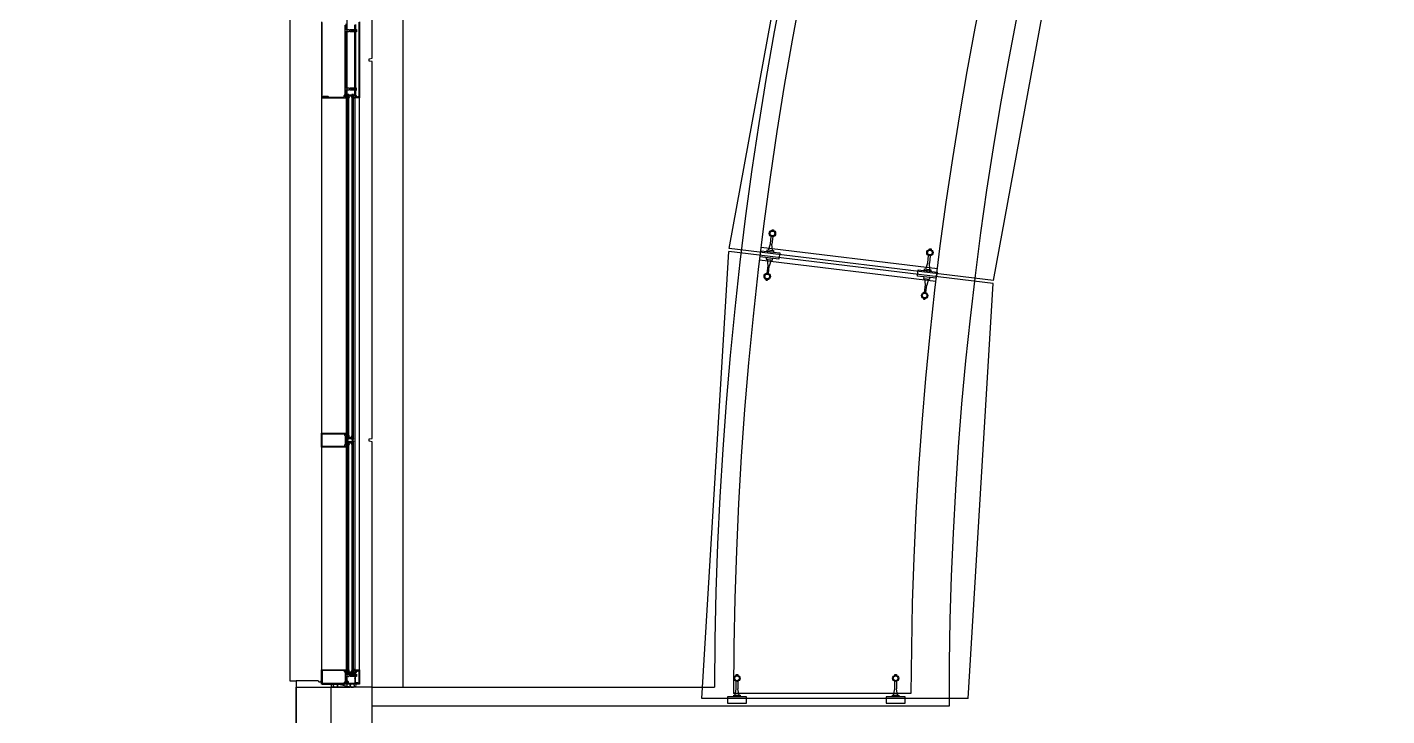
# Model space of a CAD drawing. Header units: inches. Extents: x -71 to 4528, y -885 to 4524.
# Drawn here: x 3305.6 to 3520, y 436.5 to 545.2 of the extents above; entities that cross this region are included whole.
import ezdxf

# ---------------------------------------------------------------- set-up
doc = ezdxf.new("R2010")
doc.units = ezdxf.units.IN
doc.header["$LTSCALE"] = 96
doc.header["$MEASUREMENT"] = 0
doc.layers.add('A-Glaz-Exst', color=53, linetype='Continuous')
doc.layers.add('A-Wall-Bldg', color=235, linetype='Continuous')
doc.layers.add('Viewport', color=14, linetype='Continuous', plot=False)

msp = doc.modelspace()

# ---------------------------------------------------------------- linework, layer by layer
at = {"layer": 'A-Glaz-Exst'}
for p, q in [((3360, 540.25), (3360, 599.75)), ((3352, 546), (3352, 534)), ((3352.13, 534.12), (3352.13, 545.88)), ((3355.74, 534.5), (3355.74, 545.5)), ((3355.86, 545.67), (3355.86, 544.8)), ((3355.86, 544.8), (3356.24, 544.8)), ((3356.3, 544.74), (3356.3, 544.71)), ((3356.3, 544.71), (3356.54, 544.71)), ((3356.54, 544.71), (3356.49, 544.8)), ((3356.49, 544.8), (3357.15, 544.8)), ((3356.74, 544.68), (3356.61, 544.62)), ((3356.61, 544.62), (3356.74, 544.54)), ((3357.06, 544.68), (3356.74, 544.68)), ((3356.74, 544.54), (3357.06, 544.54)), ((3356.91, 544.63), (3357.01, 544.69)), ((3357.01, 544.54), (3356.91, 544.6)), ((3357.01, 544.69), (3357.02, 544.69)), ((3357.02, 544.54), (3357.01, 544.54)), ((3357.04, 544.67), (3357.06, 544.67)), ((3357.06, 544.55), (3357.04, 544.55)), ((3357.14, 544.81), (3357.25, 544.81)), ((3357.15, 544.8), (3357.15, 544.78)), ((3357.16, 544.77), (3357.16, 544.77)), ((3357.25, 544.78), (3357.25, 545.51)), ((3357.25, 544.81), (3357.25, 544.66)), ((3357.25, 535.28), (3357.25, 544.72)), ((3357.25, 544.58), (3357.25, 544.42)), ((3357.38, 544.78), (3357.35, 544.75)), ((3357.35, 544.75), (3357.38, 544.72)), ((3357.38, 545.56), (3357.38, 544.78)), ((3357.38, 544.82), (3357.41, 544.82)), ((3357.38, 544.41), (3357.38, 544.82)), ((3357.38, 544.72), (3357.38, 535.28)), ((3357.41, 544.82), (3357.41, 544.41)), ((3357.41, 544.79), (3357.52, 544.79)), ((3357.52, 544.7), (3357.41, 544.7)), ((3357.52, 544.79), (3357.52, 544.44)), ((3357.94, 534.05), (3357.94, 545.95)), ((3358, 546), (3358, 534)), ((3356.24, 544.43), (3355.86, 544.43)), ((3355.86, 544.43), (3355.86, 535.57)), ((3356.54, 544.52), (3356.3, 544.52)), ((3356.3, 544.52), (3356.3, 544.49)), ((3356.49, 544.43), (3356.54, 544.52)), ((3357.15, 544.43), (3356.49, 544.43)), ((3357.25, 544.42), (3357.14, 544.42)), ((3357.15, 544.45), (3357.15, 544.43)), ((3357.16, 544.46), (3357.16, 544.46)), ((3357.41, 544.41), (3357.38, 544.41)), ((3357.52, 544.53), (3357.41, 544.53)), ((3357.52, 544.44), (3357.41, 544.44)), ((3359.5, 540.19), (3360, 540.25)), ((3359.5, 539.81), (3359.5, 540.19)), ((3360, 539.75), (3359.5, 539.81)), ((3360, 480.25), (3360, 539.75)), ((3352, 534), (3352, 481.12)), ((3352, 534), (3353, 534)), ((3352.94, 534.12), (3352.13, 534.12)), ((3352.24, 534.19), (3352.24, 534.25)), ((3352.24, 534.25), (3352.99, 534.25)), ((3352.99, 534.12), (3352.31, 534.12)), ((3352.99, 534), (3352.99, 534.12)), ((3352.99, 534), (3355.86, 534)), ((3353, 534), (3353, 534.06)), ((3353.17, 534.12), (3355.6, 534.12)), ((3355.6, 534.12), (3355.6, 534.38)), ((3355.72, 534.5), (3355.74, 534.5)), ((3355.72, 534.33), (3355.72, 534.17)), ((3355.8, 534.35), (3355.75, 534.26)), ((3355.75, 534.26), (3355.8, 534.17)), ((3355.8, 534.29), (3355.81, 534.35)), ((3355.81, 534.35), (3355.8, 534.35)), ((3355.81, 534.29), (3355.8, 534.29)), ((3355.81, 534.17), (3355.8, 534.23)), ((3355.8, 534.23), (3355.81, 534.23)), ((3355.8, 534.17), (3355.81, 534.17)), ((3355.86, 535.57), (3356.24, 535.57)), ((3356.24, 535.2), (3355.86, 535.2)), ((3355.86, 535.2), (3355.86, 534.33)), ((3355.86, 534.17), (3355.86, 534)), ((3356.05, 534.48), (3355.87, 534.48)), ((3355.87, 534.48), (3355.87, 534.35)), ((3355.87, 534.16), (3355.87, 534)), ((3355.87, 534), (3356.05, 533.91)), ((3355.88, 534), (3355.88, 481.12)), ((3356.05, 533.91), (3356.05, 534.48)), ((3356.31, 534.54), (3356.06, 534.54)), ((3356.06, 534.54), (3356.06, 480.25)), ((3356.12, 480.31), (3356.12, 534.48)), ((3356.18, 480.31), (3356.18, 534.48)), ((3356.25, 480.31), (3356.25, 534.48)), ((3356.3, 535.51), (3356.3, 535.48)), ((3356.3, 535.48), (3356.54, 535.48)), ((3356.54, 535.29), (3356.3, 535.29)), ((3356.3, 535.29), (3356.3, 535.26)), ((3356.31, 480.25), (3356.31, 534.54)), ((3356.81, 534.44), (3356.31, 534.44)), ((3356.31, 534.44), (3356.31, 534.08)), ((3356.31, 534.08), (3356.37, 534.08)), ((3356.33, 534.12), (3356.33, 534.33)), ((3356.37, 534.36), (3356.74, 534.36)), ((3356.4, 534.09), (3356.37, 534.09)), ((3356.37, 534.08), (3356.4, 534.08)), ((3356.39, 534.3), (3356.72, 534.3)), ((3356.4, 534.08), (3356.4, 534.09)), ((3356.54, 535.48), (3356.49, 535.57)), ((3356.49, 535.57), (3357.15, 535.57)), ((3356.49, 535.2), (3356.54, 535.29)), ((3357.15, 535.2), (3356.49, 535.2)), ((3356.74, 535.46), (3356.61, 535.38)), ((3356.61, 535.38), (3356.74, 535.31)), ((3356.74, 534.09), (3356.72, 534.09)), ((3356.72, 534.09), (3356.72, 534.08)), ((3356.72, 534.08), (3356.74, 534.08)), ((3357.06, 535.46), (3356.74, 535.46)), ((3356.74, 535.31), (3357.06, 535.31)), ((3356.74, 534.08), (3356.81, 534.08)), ((3356.78, 534.33), (3356.78, 534.12)), ((3357.06, 534.54), (3356.81, 534.54)), ((3356.81, 534.54), (3356.81, 480.25)), ((3356.81, 534.08), (3356.81, 534.44)), ((3356.87, 480.31), (3356.87, 534.48)), ((3357.01, 535.46), (3356.91, 535.4)), ((3356.91, 535.37), (3357.01, 535.31)), ((3356.93, 480.31), (3356.93, 534.48)), ((3357, 480.31), (3357, 534.48)), ((3357.02, 535.46), (3357.01, 535.46)), ((3357.01, 535.31), (3357.02, 535.31)), ((3357.06, 535.45), (3357.04, 535.45)), ((3357.04, 535.33), (3357.06, 535.33)), ((3357.05, 533.91), (3357.05, 534.48)), ((3357.05, 534.48), (3357.24, 534.48)), ((3357.24, 534), (3357.05, 533.91)), ((3357.06, 480.25), (3357.06, 534.54)), ((3357.25, 535.58), (3357.14, 535.58)), ((3357.14, 535.19), (3357.25, 535.19)), ((3357.15, 535.57), (3357.15, 535.55)), ((3357.15, 535.22), (3357.15, 535.2)), ((3357.16, 535.54), (3357.16, 535.54)), ((3357.16, 535.23), (3357.16, 535.23)), ((3357.24, 534.48), (3357.24, 534.35)), ((3357.24, 534.19), (3357.24, 443.75)), ((3357.24, 534.16), (3357.24, 534)), ((3357.25, 535.42), (3357.25, 535.58)), ((3357.25, 535.19), (3357.25, 535.34)), ((3357.25, 534.48), (3357.25, 535.22)), ((3357.28, 534.45), (3357.25, 534.48)), ((3357.25, 534.42), (3357.28, 534.45)), ((3357.25, 534.4), (3357.25, 534.42)), ((3357.28, 534.37), (3357.25, 534.4)), ((3357.25, 534.34), (3357.28, 534.37)), ((3357.25, 534.33), (3357.25, 534.34)), ((3357.25, 534.15), (3357.25, 534.17)), ((3357.28, 534.12), (3357.25, 534.15)), ((3357.25, 534.09), (3357.28, 534.12)), ((3357.25, 534.03), (3357.51, 534.1)), ((3357.25, 534.08), (3357.25, 534.09)), ((3357.29, 534.04), (3357.25, 534.08)), ((3357.25, 534), (3357.25, 534.03)), ((3358, 534), (3357.25, 534)), ((3357.51, 534.1), (3357.29, 534.04)), ((3357.32, 534.29), (3357.3, 534.35)), ((3357.3, 534.35), (3357.32, 534.35)), ((3357.3, 534.29), (3357.32, 534.29)), ((3357.3, 534.17), (3357.32, 534.23)), ((3357.32, 534.23), (3357.3, 534.23)), ((3357.32, 534.17), (3357.3, 534.17)), ((3357.32, 534.35), (3357.36, 534.26)), ((3357.36, 534.26), (3357.32, 534.17)), ((3357.38, 535.28), (3357.35, 535.25)), ((3357.35, 535.25), (3357.38, 535.22)), ((3357.41, 535.59), (3357.38, 535.59)), ((3357.38, 535.59), (3357.38, 535.18)), ((3357.38, 535.22), (3357.38, 534.43)), ((3357.38, 535.18), (3357.41, 535.18)), ((3357.39, 534.17), (3357.39, 534.33)), ((3357.41, 535.18), (3357.41, 535.59)), ((3357.52, 535.56), (3357.41, 535.56)), ((3357.52, 535.47), (3357.41, 535.47)), ((3357.52, 535.3), (3357.41, 535.3)), ((3357.41, 535.21), (3357.52, 535.21)), ((3357.48, 534.37), (3357.48, 534.24)), ((3357.51, 534.1), (3357.52, 534.05)), ((3357.52, 534.05), (3357.51, 534.1)), ((3357.52, 535.21), (3357.52, 535.56)), ((3357.69, 534.13), (3357.52, 534.05)), ((3357.52, 534.05), (3357.73, 534.05)), ((3357.56, 534.18), (3357.69, 534.21)), ((3357.69, 534.21), (3357.69, 534.13)), ((3357.73, 534.05), (3357.73, 534.15)), ((3357.78, 534.15), (3357.78, 534.05)), ((3357.78, 534.05), (3357.94, 534.05)), ((3358, 443.75), (3358, 534)), ((3352, 478.88), (3352, 481.12)), ((3352, 481.12), (3355.88, 481.12)), ((3352.13, 479), (3352.13, 481)), ((3352.13, 481), (3355.75, 481)), ((3355.75, 480.84), (3355.66, 480.84)), ((3355.66, 480.74), (3355.75, 480.74)), ((3355.75, 481), (3355.75, 480.84)), ((3355.75, 480.74), (3355.75, 479.26)), ((3355.88, 481.12), (3355.88, 480.29)), ((3355.88, 480.77), (3356.06, 480.77)), ((3355.88, 480.29), (3355.94, 480.29)), ((3355.94, 480.29), (3355.94, 480.18)), ((3356, 480.18), (3356, 480.29)), ((3356, 480.29), (3356.06, 480.29)), ((3356.31, 480.25), (3356.06, 480.25)), ((3356.28, 480.22), (3356.31, 480.23)), ((3356.31, 480.31), (3356.31, 480.67)), ((3356.31, 480.67), (3356.37, 480.67)), ((3356.81, 480.31), (3356.31, 480.31)), ((3356.31, 480.23), (3356.34, 480.24)), ((3356.33, 480.63), (3356.33, 480.42)), ((3356.34, 480.24), (3356.37, 480.25)), ((3356.37, 480.67), (3356.4, 480.67)), ((3356.4, 480.66), (3356.37, 480.66)), ((3356.37, 480.39), (3356.75, 480.39)), ((3356.37, 480.25), (3356.4, 480.26)), ((3356.4, 480.67), (3356.4, 480.66)), ((3356.4, 480.45), (3356.72, 480.45)), ((3356.4, 480.26), (3356.43, 480.26)), ((3356.43, 480.26), (3356.46, 480.27)), ((3356.46, 480.27), (3356.5, 480.27)), ((3356.5, 480.27), (3356.53, 480.27)), ((3356.53, 480.27), (3356.56, 480.26)), ((3356.56, 480.26), (3356.59, 480.26)), ((3356.59, 480.26), (3356.62, 480.25)), ((3356.62, 480.25), (3356.65, 480.24)), ((3356.65, 480.24), (3356.68, 480.23)), ((3356.68, 480.23), (3356.71, 480.22)), ((3356.72, 480.66), (3356.72, 480.67)), ((3356.72, 480.67), (3356.75, 480.67)), ((3356.75, 480.66), (3356.72, 480.66)), ((3356.75, 480.67), (3356.81, 480.67)), ((3356.78, 480.42), (3356.78, 480.63)), ((3356.81, 480.67), (3356.81, 480.31)), ((3357.06, 480.25), (3356.81, 480.25)), ((3359.5, 480.19), (3360, 480.25)), ((3352, 478.88), (3352, 443.75)), ((3355.88, 478.88), (3352, 478.88)), ((3355.75, 479), (3352.13, 479)), ((3355.75, 479.26), (3355.66, 479.26)), ((3355.66, 479.16), (3355.75, 479.16)), ((3355.75, 479.16), (3355.75, 479)), ((3355.94, 480.18), (3355.88, 480.18)), ((3355.88, 480.18), (3355.88, 479.81)), ((3355.88, 479.81), (3355.94, 479.81)), ((3355.94, 479.71), (3355.88, 479.71)), ((3355.88, 479.71), (3355.88, 478.88)), ((3355.88, 479.23), (3356.06, 479.23)), ((3355.88, 478.88), (3355.88, 443.75)), ((3355.94, 480.18), (3356, 480.18)), ((3355.94, 479.81), (3356, 479.81)), ((3355.94, 479.81), (3355.94, 479.71)), ((3356, 479.81), (3356, 479.71)), ((3356, 479.71), (3356.06, 479.71)), ((3356.31, 479.75), (3356.06, 479.75)), ((3356.06, 479.75), (3356.06, 443.25)), ((3356.12, 480.02), (3356.13, 480.05)), ((3356.12, 480), (3356.12, 480.02)), ((3356.12, 479.98), (3356.12, 480)), ((3356.13, 479.95), (3356.12, 479.98)), ((3356.12, 443.31), (3356.12, 479.69)), ((3356.13, 480.07), (3356.14, 480.09)), ((3356.13, 480.05), (3356.13, 480.07)), ((3356.13, 479.93), (3356.13, 479.95)), ((3356.14, 479.91), (3356.13, 479.93)), ((3356.14, 480.09), (3356.16, 480.11)), ((3356.16, 479.89), (3356.14, 479.91)), ((3356.16, 480.11), (3356.17, 480.13)), ((3356.17, 479.87), (3356.16, 479.89)), ((3356.17, 480.13), (3356.19, 480.15)), ((3356.19, 479.85), (3356.17, 479.87)), ((3356.18, 443.33), (3356.18, 479.69)), ((3356.19, 480.15), (3356.21, 480.17)), ((3356.21, 479.83), (3356.19, 479.85)), ((3356.21, 480.17), (3356.23, 480.19)), ((3356.23, 479.81), (3356.21, 479.83)), ((3356.23, 480.19), (3356.26, 480.21)), ((3356.26, 479.79), (3356.23, 479.81)), ((3356.25, 443.31), (3356.25, 479.69)), ((3356.26, 480.21), (3356.28, 480.22)), ((3356.28, 479.78), (3356.26, 479.79)), ((3356.31, 479.77), (3356.28, 479.78)), ((3356.34, 479.76), (3356.31, 479.77)), ((3356.31, 443.25), (3356.31, 479.75)), ((3356.81, 479.69), (3356.31, 479.69)), ((3356.31, 479.69), (3356.31, 479.33)), ((3356.31, 479.33), (3356.37, 479.33)), ((3356.33, 479.37), (3356.33, 479.58)), ((3356.37, 479.75), (3356.34, 479.76)), ((3356.4, 479.74), (3356.37, 479.75)), ((3356.37, 479.61), (3356.75, 479.61)), ((3356.4, 479.34), (3356.37, 479.34)), ((3356.37, 479.33), (3356.4, 479.33)), ((3356.43, 479.74), (3356.4, 479.74)), ((3356.4, 479.55), (3356.72, 479.55)), ((3356.4, 479.33), (3356.4, 479.34)), ((3356.46, 479.73), (3356.43, 479.74)), ((3356.5, 479.73), (3356.46, 479.73)), ((3356.53, 479.73), (3356.5, 479.73)), ((3356.56, 479.74), (3356.53, 479.73)), ((3356.59, 479.74), (3356.56, 479.74)), ((3356.62, 479.75), (3356.59, 479.74)), ((3356.65, 479.76), (3356.62, 479.75)), ((3356.68, 479.77), (3356.65, 479.76)), ((3356.71, 479.78), (3356.68, 479.77)), ((3356.71, 480.22), (3356.74, 480.21)), ((3356.74, 479.79), (3356.71, 479.78)), ((3356.75, 479.34), (3356.72, 479.34)), ((3356.72, 479.34), (3356.72, 479.33)), ((3356.72, 479.33), (3356.75, 479.33)), ((3356.74, 480.21), (3356.76, 480.19)), ((3356.76, 479.81), (3356.74, 479.79)), ((3356.75, 479.33), (3356.81, 479.33)), ((3356.76, 480.19), (3356.78, 480.17)), ((3356.78, 479.83), (3356.76, 479.81)), ((3356.78, 480.17), (3356.8, 480.15)), ((3356.8, 479.85), (3356.78, 479.83)), ((3356.78, 479.58), (3356.78, 479.37)), ((3356.8, 480.15), (3356.82, 480.13)), ((3356.82, 479.87), (3356.8, 479.85)), ((3357.06, 479.75), (3356.81, 479.75)), ((3356.81, 479.75), (3356.81, 443.25)), ((3356.81, 479.33), (3356.81, 479.69)), ((3356.82, 480.13), (3356.84, 480.11)), ((3356.84, 479.89), (3356.82, 479.87)), ((3356.84, 480.11), (3356.85, 480.09)), ((3356.85, 479.91), (3356.84, 479.89)), ((3356.85, 480.09), (3356.86, 480.07)), ((3356.86, 479.93), (3356.85, 479.91)), ((3356.86, 480.07), (3356.87, 480.05)), ((3356.87, 479.95), (3356.86, 479.93)), ((3356.87, 480.05), (3356.87, 480.02)), ((3356.87, 480.02), (3356.87, 480)), ((3356.87, 480), (3356.87, 479.98)), ((3356.87, 479.98), (3356.87, 479.95)), ((3356.87, 443.31), (3356.87, 479.69)), ((3356.93, 443.33), (3356.93, 479.69)), ((3357, 443.31), (3357, 479.69)), ((3357.06, 443.25), (3357.06, 479.75)), ((3359.5, 479.81), (3359.5, 480.19)), ((3360, 479.75), (3359.5, 479.81)), ((3360, 441), (3360, 479.75)), ((3355.88, 443.75), (3356.06, 443.85)), ((3356.06, 443.85), (3356.06, 443.28)), ((3357.24, 443.75), (3357.06, 443.85)), ((3357.06, 443.85), (3357.06, 443.28)), ((3352, 441.5), (3352, 443.75)), ((3352, 443.75), (3355.88, 443.75)), ((3355.58, 443.66), (3352.13, 443.66)), ((3352.13, 443.66), (3352.13, 441.5)), ((3355.64, 443.42), (3355.64, 443.6)), ((3355.64, 441.5), (3355.64, 441.83)), ((3355.64, 441.5), (3355.64, 441.66)), ((3355.74, 443.58), (3355.74, 443.5)), ((3355.74, 443.5), (3355.74, 443.42)), ((3355.74, 441.83), (3355.74, 441.75)), ((3355.74, 441.75), (3355.74, 441.67)), ((3355.75, 443.5), (3355.8, 443.59)), ((3355.8, 443.41), (3355.75, 443.5)), ((3355.78, 441.94), (3355.78, 443.32)), ((3355.8, 443.59), (3355.82, 443.58)), ((3355.82, 443.58), (3355.8, 443.53)), ((3355.8, 443.53), (3355.82, 443.53)), ((3355.82, 443.47), (3355.8, 443.47)), ((3355.8, 443.47), (3355.82, 443.41)), ((3355.82, 443.41), (3355.8, 443.41)), ((3355.88, 443.74), (3355.85, 443.71)), ((3355.85, 443.71), (3355.88, 443.68)), ((3355.88, 443.66), (3355.85, 443.63)), ((3355.85, 443.63), (3355.88, 443.6)), ((3355.88, 443.41), (3355.85, 443.38)), ((3355.85, 443.38), (3355.88, 443.35)), ((3355.88, 443.33), (3355.85, 443.3)), ((3355.85, 443.3), (3355.88, 443.27)), ((3355.88, 441.99), (3355.85, 441.96)), ((3355.85, 441.96), (3355.88, 441.93)), ((3355.88, 441.91), (3355.85, 441.88)), ((3355.85, 441.88), (3355.88, 441.85)), ((3355.88, 441.66), (3355.85, 441.63)), ((3355.88, 443.75), (3355.88, 443.74)), ((3355.88, 443.59), (3355.88, 443.75)), ((3355.88, 443.68), (3355.88, 443.66)), ((3355.88, 443.6), (3355.88, 443.59)), ((3355.88, 443.42), (3355.88, 443.41)), ((3355.88, 443.28), (3355.88, 443.4)), ((3355.88, 443.35), (3355.88, 443.33)), ((3356.06, 443.28), (3355.88, 443.28)), ((3355.88, 443.27), (3355.88, 443.08)), ((3355.88, 443.08), (3356.25, 443.08)), ((3356.25, 442.7), (3355.88, 442.7)), ((3355.88, 442.7), (3355.88, 442)), ((3355.88, 441.53), (3355.88, 442.1)), ((3355.88, 442.1), (3356.06, 442)), ((3355.88, 442), (3355.88, 441.99)), ((3355.88, 441.93), (3355.88, 441.91)), ((3355.88, 441.85), (3355.88, 441.84)), ((3355.88, 441.67), (3355.88, 441.66)), ((3355.96, 443.08), (3355.96, 443.25)), ((3355.96, 443.25), (3357.21, 443.08)), ((3357.21, 443.25), (3355.96, 443.08)), ((3355.96, 443.25), (3357.21, 443.25)), ((3357.21, 443.08), (3355.96, 443.08)), ((3356.06, 443.25), (3356.31, 443.25)), ((3356.06, 442), (3356.06, 441.84)), ((3356.06, 441.97), (3356.06, 441.84)), ((3356.06, 441.67), (3356.06, 441.5)), ((3356.06, 441.66), (3356.06, 441.53)), ((3356.13, 441.91), (3356.13, 441.97)), ((3356.16, 441.91), (3356.13, 441.91)), ((3356.14, 441.78), (3356.13, 441.84)), ((3356.13, 441.84), (3356.14, 441.84)), ((3356.13, 441.78), (3356.14, 441.78)), ((3356.13, 441.66), (3356.14, 441.72)), ((3356.14, 441.72), (3356.13, 441.72)), ((3356.14, 441.66), (3356.13, 441.66)), ((3356.14, 441.84), (3356.19, 441.75)), ((3356.19, 441.75), (3356.14, 441.66)), ((3356.2, 441.84), (3356.2, 441.67)), ((3356.27, 441.65), (3356.27, 441.87)), ((3356.31, 443.29), (3356.31, 443.65)), ((3356.31, 443.65), (3356.37, 443.65)), ((3356.81, 443.29), (3356.31, 443.29)), ((3356.31, 443.01), (3356.31, 442.98)), ((3356.31, 442.98), (3356.56, 442.98)), ((3356.56, 442.8), (3356.31, 442.8)), ((3356.31, 442.8), (3356.31, 442.76)), ((3356.33, 443.6), (3356.33, 443.4)), ((3356.37, 443.65), (3356.4, 443.65)), ((3356.4, 443.64), (3356.37, 443.64)), ((3356.37, 443.36), (3356.75, 443.36)), ((3356.4, 443.65), (3356.4, 443.64)), ((3356.4, 443.42), (3356.72, 443.42)), ((3356.56, 442.98), (3356.5, 443.08)), ((3356.5, 443.08), (3357.16, 443.08)), ((3356.5, 442.7), (3356.56, 442.8)), ((3357.16, 442.7), (3356.5, 442.7)), ((3356.75, 442.96), (3356.63, 442.89)), ((3356.63, 442.89), (3356.75, 442.82)), ((3356.72, 443.64), (3356.72, 443.65)), ((3356.72, 443.65), (3356.75, 443.65)), ((3356.75, 443.64), (3356.72, 443.64)), ((3356.75, 443.65), (3356.81, 443.65)), ((3357.07, 442.96), (3356.75, 442.96)), ((3356.75, 442.82), (3357.07, 442.82)), ((3356.78, 443.4), (3356.78, 443.6)), ((3356.81, 443.65), (3356.81, 443.29)), ((3356.81, 443.25), (3357.06, 443.25)), ((3356.92, 442.9), (3357.01, 442.96)), ((3357.01, 442.81), (3356.92, 442.88)), ((3357.25, 441.66), (3356.97, 441.58)), ((3357.01, 442.96), (3357.03, 442.96)), ((3357.03, 442.81), (3357.01, 442.81)), ((3357.04, 442.95), (3357.07, 442.95)), ((3357.07, 442.83), (3357.04, 442.83)), ((3357.06, 443.28), (3357.24, 443.28)), ((3357.14, 443.08), (3357.25, 443.08)), ((3357.25, 442.7), (3357.14, 442.7)), ((3357.16, 443.08), (3357.16, 443.05)), ((3357.16, 443.04), (3357.16, 443.05)), ((3357.16, 442.73), (3357.16, 442.74)), ((3357.16, 442.73), (3357.16, 442.7)), ((3357.21, 443.25), (3357.21, 443.08)), ((3357.24, 443.59), (3357.24, 443.75)), ((3357.24, 443.28), (3357.24, 443.4)), ((3357.25, 443.72), (3357.25, 443.75)), ((3357.25, 443.75), (3358, 443.75)), ((3357.29, 443.72), (3357.25, 443.68)), ((3357.51, 443.66), (3357.25, 443.72)), ((3357.25, 443.68), (3357.25, 443.59)), ((3357.25, 443.42), (3357.25, 442.92)), ((3357.25, 443.08), (3357.25, 442.93)), ((3357.25, 442.86), (3357.25, 442.4)), ((3357.25, 442.85), (3357.25, 442.7)), ((3357.25, 442.34), (3357.25, 441.66)), ((3357.51, 443.66), (3357.29, 443.72)), ((3357.32, 443.59), (3357.31, 443.58)), ((3357.31, 443.58), (3357.32, 443.53)), ((3357.32, 443.53), (3357.31, 443.53)), ((3357.31, 443.47), (3357.32, 443.47)), ((3357.32, 443.47), (3357.31, 443.41)), ((3357.31, 443.41), (3357.32, 443.41)), ((3357.37, 443.5), (3357.32, 443.59)), ((3357.32, 443.41), (3357.37, 443.5)), ((3357.35, 442.89), (3357.38, 442.92)), ((3357.38, 442.86), (3357.35, 442.89)), ((3357.35, 442.37), (3357.38, 442.4)), ((3357.38, 442.34), (3357.35, 442.37)), ((3357.38, 442.92), (3357.38, 443.29)), ((3357.38, 443.09), (3357.42, 443.09)), ((3357.38, 442.68), (3357.38, 443.09)), ((3357.38, 442.4), (3357.38, 442.86)), ((3357.42, 442.68), (3357.38, 442.68)), ((3357.38, 441.73), (3357.38, 442.34)), ((3357.72, 441.73), (3357.38, 441.73)), ((3357.39, 443.59), (3357.39, 443.42)), ((3357.42, 443.09), (3357.42, 442.68)), ((3357.42, 443.06), (3357.52, 443.06)), ((3357.52, 442.98), (3357.42, 442.98)), ((3357.52, 442.8), (3357.42, 442.8)), ((3357.52, 442.72), (3357.42, 442.72)), ((3357.52, 443.71), (3357.51, 443.66)), ((3357.52, 443.71), (3357.51, 443.66)), ((3357.69, 443.61), (3357.52, 443.71)), ((3357.73, 443.71), (3357.52, 443.71)), ((3357.52, 443.37), (3357.52, 443.52)), ((3357.52, 443.06), (3357.52, 442.72)), ((3357.52, 441.56), (3357.72, 441.67)), ((3357.6, 443.58), (3357.69, 443.56)), ((3357.72, 443.61), (3357.69, 443.61)), ((3357.69, 443.56), (3357.72, 443.56)), ((3357.72, 443.56), (3357.72, 443.61)), ((3357.72, 441.67), (3357.72, 441.73)), ((3357.73, 443.6), (3357.73, 443.71)), ((3357.73, 441.55), (3357.73, 441.66)), ((3357.94, 443.71), (3357.78, 443.7)), ((3357.78, 443.7), (3357.78, 443.6)), ((3357.78, 441.66), (3357.78, 441.55)), ((3357.94, 441.55), (3357.94, 443.71)), ((3358, 443.75), (3358, 441.5)), ((3352.13, 441.5), (3352, 441.5)), ((3355.58, 441.6), (3352.13, 441.6)), ((3352.13, 441.6), (3352.13, 441.5)), ((3352.13, 441.5), (3355.64, 441.5)), ((3353.86, 441.32), (3353.85, 441.3)), ((3353.85, 441.3), (3353.85, 441.28)), ((3353.85, 441.28), (3353.85, 441.25)), ((3353.85, 441.25), (3353.85, 441.23)), ((3353.85, 441.23), (3353.85, 441.21)), ((3353.85, 441.21), (3353.86, 441.19)), ((3353.87, 441.34), (3353.86, 441.32)), ((3353.86, 441.19), (3353.87, 441.17)), ((3353.88, 441.36), (3353.87, 441.34)), ((3353.87, 441.17), (3353.88, 441.15)), ((3353.9, 441.38), (3353.88, 441.36)), ((3353.88, 441.15), (3353.9, 441.13)), ((3353.91, 441.4), (3353.9, 441.38)), ((3353.9, 441.13), (3353.91, 441.11)), ((3353.93, 441.42), (3353.91, 441.4)), ((3353.91, 441.11), (3353.93, 441.09)), ((3353.95, 441.43), (3353.93, 441.42)), ((3353.93, 441.09), (3353.95, 441.08)), ((3353.97, 441.45), (3353.95, 441.43)), ((3353.95, 441.08), (3353.97, 441.06)), ((3353.99, 441.46), (3353.97, 441.45)), ((3353.97, 441.06), (3353.99, 441.05)), ((3354.02, 441.47), (3353.99, 441.46)), ((3353.99, 441.05), (3354.02, 441.04)), ((3354.05, 441.48), (3354.02, 441.47)), ((3354.02, 441.04), (3354.05, 441.03)), ((3354.07, 441.49), (3354.05, 441.48)), ((3354.05, 441.03), (3354.07, 441.02)), ((3354.1, 441.5), (3354.07, 441.49)), ((3354.07, 441.02), (3354.1, 441.01)), ((3354.13, 441.5), (3354.1, 441.5)), ((3354.1, 441.01), (3354.13, 441.01)), ((3354.16, 441.5), (3354.13, 441.5)), ((3354.13, 441.01), (3354.16, 441.01)), ((3354.19, 441.5), (3354.16, 441.5)), ((3354.16, 441.01), (3354.19, 441)), ((3354.22, 441.5), (3354.19, 441.5)), ((3354.19, 441), (3354.22, 441.01)), ((3354.25, 441.5), (3354.22, 441.5)), ((3354.22, 441.01), (3354.25, 441.01)), ((3354.28, 441.5), (3354.25, 441.5)), ((3354.25, 441.01), (3354.28, 441.01)), ((3354.3, 441.49), (3354.28, 441.5)), ((3354.28, 441.01), (3354.3, 441.02)), ((3354.33, 441.48), (3354.3, 441.49)), ((3354.3, 441.02), (3354.33, 441.03)), ((3354.36, 441.47), (3354.33, 441.48)), ((3354.33, 441.03), (3354.36, 441.04)), ((3354.38, 441.46), (3354.36, 441.47)), ((3354.36, 441.04), (3354.38, 441.05)), ((3354.41, 441.45), (3354.38, 441.46)), ((3354.38, 441.05), (3354.41, 441.06)), ((3354.43, 441.43), (3354.41, 441.45)), ((3354.41, 441.06), (3354.43, 441.08)), ((3354.45, 441.42), (3354.43, 441.43)), ((3354.43, 441.08), (3354.45, 441.09)), ((3354.47, 441.4), (3354.45, 441.42)), ((3354.45, 441.09), (3354.47, 441.11)), ((3354.48, 441.38), (3354.47, 441.4)), ((3354.47, 441.11), (3354.48, 441.13)), ((3354.5, 441.36), (3354.48, 441.38)), ((3354.48, 441.13), (3354.5, 441.15)), ((3354.51, 441.34), (3354.5, 441.36)), ((3354.5, 441.15), (3354.51, 441.17)), ((3354.52, 441.32), (3354.51, 441.34)), ((3354.51, 441.17), (3354.52, 441.19)), ((3354.52, 441.3), (3354.52, 441.32)), ((3354.53, 441.28), (3354.52, 441.3)), ((3354.52, 441.21), (3354.53, 441.23)), ((3354.52, 441.19), (3354.52, 441.21)), ((3356.53, 441), (3354.53, 441.5)), ((3354.53, 441.5), (3354.53, 441)), ((3354.53, 441.25), (3354.53, 441.28)), ((3354.53, 441.23), (3354.53, 441.25)), ((3354.53, 441), (3356.53, 441)), ((3355.88, 441.5), (3355.64, 441.5)), ((3355.85, 441.63), (3355.88, 441.6)), ((3355.88, 441.58), (3355.85, 441.55)), ((3355.85, 441.55), (3355.88, 441.52)), ((3355.88, 441.6), (3355.88, 441.58)), ((3356.06, 441.53), (3355.88, 441.53)), ((3355.88, 441.52), (3355.88, 441.5)), ((3357.25, 441.5), (3356.06, 441.5)), ((3356.2, 441.58), (3356.2, 441.61)), ((3356.97, 441.58), (3356.2, 441.58)), ((3356.53, 441), (3356.53, 441.5)), ((3356.54, 441.32), (3356.53, 441.3)), ((3356.53, 441.3), (3356.53, 441.28)), ((3356.53, 441.28), (3356.53, 441.25)), ((3356.53, 441.25), (3356.53, 441.23)), ((3356.53, 441.23), (3356.53, 441.21)), ((3356.53, 441.21), (3356.54, 441.19)), ((3356.55, 441.34), (3356.54, 441.32)), ((3356.54, 441.19), (3356.55, 441.17)), ((3356.56, 441.36), (3356.55, 441.34)), ((3356.55, 441.17), (3356.56, 441.15)), ((3356.57, 441.38), (3356.56, 441.36)), ((3356.56, 441.15), (3356.57, 441.13)), ((3356.59, 441.4), (3356.57, 441.38)), ((3356.57, 441.13), (3356.59, 441.11)), ((3356.61, 441.42), (3356.59, 441.4)), ((3356.59, 441.11), (3356.61, 441.09)), ((3356.63, 441.43), (3356.61, 441.42)), ((3356.61, 441.09), (3356.63, 441.08)), ((3356.65, 441.45), (3356.63, 441.43)), ((3356.63, 441.08), (3356.65, 441.06)), ((3356.67, 441.46), (3356.65, 441.45)), ((3356.65, 441.06), (3356.67, 441.05)), ((3356.7, 441.47), (3356.67, 441.46)), ((3356.67, 441.05), (3356.7, 441.04)), ((3356.72, 441.48), (3356.7, 441.47)), ((3356.7, 441.04), (3356.72, 441.03)), ((3356.75, 441.49), (3356.72, 441.48)), ((3356.72, 441.03), (3356.75, 441.02)), ((3356.78, 441.5), (3356.75, 441.49)), ((3356.75, 441.02), (3356.78, 441.01)), ((3356.81, 441.5), (3356.78, 441.5)), ((3356.78, 441.01), (3356.81, 441.01)), ((3356.84, 441.5), (3356.81, 441.5)), ((3356.81, 441.01), (3356.84, 441.01)), ((3356.87, 441.5), (3356.84, 441.5)), ((3356.84, 441.01), (3356.87, 441)), ((3356.9, 441.5), (3356.87, 441.5)), ((3356.87, 441), (3356.9, 441.01)), ((3356.93, 441.5), (3356.9, 441.5)), ((3356.9, 441.01), (3356.93, 441.01)), ((3356.95, 441.5), (3356.93, 441.5)), ((3356.93, 441.01), (3356.95, 441.01)), ((3356.98, 441.49), (3356.95, 441.5)), ((3356.95, 441.01), (3356.98, 441.02)), ((3357.01, 441.48), (3356.98, 441.49)), ((3356.98, 441.02), (3357.01, 441.03)), ((3357.04, 441.47), (3357.01, 441.48)), ((3357.01, 441.03), (3357.04, 441.04)), ((3357.06, 441.46), (3357.04, 441.47)), ((3357.04, 441.04), (3357.06, 441.05)), ((3357.08, 441.45), (3357.06, 441.46)), ((3357.06, 441.05), (3357.08, 441.06)), ((3357.11, 441.43), (3357.08, 441.45)), ((3357.08, 441.06), (3357.11, 441.08)), ((3357.13, 441.42), (3357.11, 441.43)), ((3357.11, 441.08), (3357.13, 441.09)), ((3357.14, 441.4), (3357.13, 441.42)), ((3357.13, 441.09), (3357.14, 441.11)), ((3357.16, 441.38), (3357.14, 441.4)), ((3357.14, 441.11), (3357.16, 441.13)), ((3357.17, 441.36), (3357.16, 441.38)), ((3357.16, 441.13), (3357.17, 441.15)), ((3357.19, 441.34), (3357.17, 441.36)), ((3357.17, 441.15), (3357.19, 441.17)), ((3357.19, 441.32), (3357.19, 441.34)), ((3357.2, 441.3), (3357.19, 441.32)), ((3357.19, 441.19), (3357.2, 441.21)), ((3357.19, 441.17), (3357.19, 441.19)), ((3357.2, 441.28), (3357.2, 441.3)), ((3357.21, 441.25), (3357.2, 441.28)), ((3357.2, 441.23), (3357.21, 441.25)), ((3357.2, 441.21), (3357.2, 441.23)), ((3357.25, 441.54), (3357.51, 441.6)), ((3357.25, 441.54), (3357.51, 441.6)), ((3357.25, 441.5), (3357.25, 441.54)), ((3357.25, 441.5), (3357.25, 441.54)), ((3358, 441.5), (3357.25, 441.5)), ((3357.51, 441.6), (3357.52, 441.56)), ((3357.51, 441.6), (3357.52, 441.55)), ((3357.52, 441.55), (3357.73, 441.55)), ((3357.78, 441.55), (3357.94, 441.55))]:
    msp.add_line(p, q, dxfattribs=at)
for centre, radius, start, end in [((3356.24, 544.74), 0.0615, 0, 90), ((3356.92, 544.62), 0.0151, 122.9833, 237.0167), ((3357.02, 544.67), 0.0146, 0, 90), ((3357.02, 544.55), 0.0146, 270, 0), ((3357.06, 544.78), 0.0938, 270, 0), ((3357.06, 544.77), 0.0928, 270, 0), ((3357.06, 544.46), 0.0928, 0, 90), ((3357.06, 544.45), 0.0933, 0.3, 90.3), ((3357.12, 544.77), 0.0391, 359.189, 56.6056), ((3357.25, 544.62), 0.04, 90, 270), ((3357.25, 544.75), 0.0312, 90, 270), ((3356.24, 544.49), 0.062, 270.4511, 0.4511), ((3357.12, 544.46), 0.0382, 302.6812, 0.0979), ((3352.31, 534.19), 0.0615, 180, 270), ((3352.94, 534.06), 0.0625, 0, 90), ((3352.45, 533.33), 1.07, 48.1339, 59.5005), ((3355.72, 534.38), 0.125, 90, 180), ((3355.77, 534.25), 0.0934, 47.5049, 120.3715), ((3355.77, 534.25), 0.0934, 239.6285, 312.4951), ((3355.81, 534.35), 0.0615, 270, 0), ((3355.81, 534.16), 0.062, 359.5489, 89.5489), ((3355.85, 534.33), 0.0181, 228.0546, 0.5545), ((3355.85, 534.17), 0.0181, 359.4455, 131.9455), ((3356.24, 535.51), 0.062, 359.5489, 89.5489), ((3356.24, 535.26), 0.0615, 270, 0), ((3356.37, 534.33), 0.0347, 89.1931, 179.1931), ((3356.37, 534.12), 0.0352, 180, 270), ((3356.39, 534.36), 0.0599, 197.4225, 269.4725), ((3356.72, 534.36), 0.0599, 270.5275, 342.5775), ((3356.75, 534.33), 0.0347, 0.8069, 90.8069), ((3356.74, 534.12), 0.0352, 270, 0), ((3356.92, 535.38), 0.0151, 122.9833, 237.0167), ((3357.02, 535.45), 0.0146, 0, 90), ((3357.02, 535.32), 0.0151, 271.8476, 1.8476), ((3357.06, 535.55), 0.0933, 269.7, 359.7), ((3357.06, 535.54), 0.0928, 270, 0), ((3357.06, 535.23), 0.0933, 359.7, 89.7), ((3357.06, 535.22), 0.0933, 0.3, 90.3), ((3357.12, 535.54), 0.0382, 359.9021, 57.3188), ((3357.12, 535.23), 0.0391, 303.3944, 0.8111), ((3357.25, 535.38), 0.04, 90, 270), ((3357.25, 535.25), 0.0312, 90, 270), ((3357.3, 534.35), 0.0615, 180, 270), ((3357.3, 534.16), 0.062, 90.4511, 180.4511), ((3357.27, 534.33), 0.0179, 180.999, 313.499), ((3357.27, 534.17), 0.0179, 46.501, 179.001), ((3357.35, 534.25), 0.0926, 59.6822, 132.5488), ((3357.35, 534.25), 0.0926, 227.4512, 300.3178), ((3357.34, 534.25), 0.186, 40.7741, 79.6241), ((3357.55, 534.24), 0.0619, 180.1745, 285.1745), ((3357.76, 534.15), 0.0254, 90, 180), ((3357.76, 534.15), 0.0249, 358.8767, 88.8767), ((3355.66, 480.79), 0.0469, 90, 180), ((3355.66, 480.79), 0.0464, 180.6031, 270.6031), ((3355.97, 481.18), 0.105, 211.2583, 328.7417), ((3356.37, 480.63), 0.0352, 90, 180), ((3356.37, 480.42), 0.0347, 180.8069, 270.8069), ((3356.4, 480.39), 0.0606, 90.0601, 162.1101), ((3356.72, 480.39), 0.0599, 17.4225, 89.4725), ((3356.75, 480.63), 0.0347, 359.1931, 89.1931), ((3356.75, 480.42), 0.0342, 270, 0), ((3357.29, 480), 0.343, 133.1917, 226.8083), ((3355.66, 479.21), 0.0469, 90, 180), ((3355.66, 479.21), 0.0464, 180.6031, 270.6031), ((3355.97, 478.82), 0.105, 31.2583, 148.7417), ((3356.37, 479.58), 0.0352, 90, 180), ((3356.37, 479.37), 0.0352, 180, 270), ((3356.4, 479.61), 0.0606, 197.8899, 269.9399), ((3356.72, 479.61), 0.0599, 270.5275, 342.5775), ((3356.75, 479.58), 0.0347, 359.1931, 89.1931), ((3356.75, 479.37), 0.0347, 270.8069, 0.8069), ((3351.75, 442.12), 0.276, 204.9, 335.1), ((3355.58, 443.6), 0.062, 359.5489, 89.5489), ((3355.58, 441.66), 0.062, 270.4511, 0.4511), ((3355.74, 443.43), 0.0928, 180.234, 238.9506), ((3355.74, 441.83), 0.0936, 121.3503, 180.067), ((3355.79, 443.51), 0.187, 238.6129, 269.4963), ((3355.78, 441.75), 0.186, 89.9618, 120.8451), ((3355.79, 443.5), 0.0932, 48.4928, 121.3928), ((3355.78, 443.5), 0.0933, 239.11, 312.01), ((3355.79, 441.75), 0.0932, 48.4928, 121.3928), ((3355.78, 441.75), 0.0933, 239.11, 312.01), ((3355.82, 443.59), 0.062, 269.5489, 359.5489), ((3355.82, 443.4), 0.062, 0.4511, 90.4511), ((3355.86, 443.59), 0.0182, 228.5046, 0.1045), ((3355.86, 443.42), 0.0182, 359.8955, 131.4955), ((3355.86, 441.84), 0.0182, 228.5046, 0.1045), ((3355.86, 441.67), 0.0182, 359.8955, 131.4955), ((3356.09, 441.97), 0.0308, 89.0906, 179.0906), ((3356.08, 441.84), 0.0179, 180.999, 313.499), ((3356.13, 441.84), 0.0625, 180, 270), ((3356.13, 441.65), 0.062, 89.5489, 179.5489), ((3356.08, 441.67), 0.0179, 46.501, 179.001), ((3356.16, 441.76), 0.0934, 59.6285, 132.4951), ((3356.16, 441.76), 0.0934, 227.5049, 300.3716), ((3356.1, 441.97), 0.0308, 0.9094, 90.9094), ((3356.16, 441.76), 0.154, 45.1485, 89.8319), ((3356.16, 441.75), 0.155, 288.2428, 315.2762), ((3356.25, 443.02), 0.062, 359.5489, 89.5489), ((3356.25, 442.76), 0.0615, 270, 0), ((3356.37, 443.6), 0.0352, 90, 180), ((3356.37, 443.4), 0.0352, 180, 270), ((3356.4, 443.36), 0.0606, 90.0601, 162.1101), ((3356.72, 443.36), 0.0599, 17.4225, 89.4725), ((3356.75, 443.6), 0.0347, 359.1931, 89.1931), ((3356.75, 443.4), 0.0347, 270.8069, 0.8069), ((3356.92, 442.89), 0.0151, 122.9833, 237.0167), ((3357.03, 442.95), 0.0151, 358.1524, 88.1524), ((3357.03, 442.83), 0.0151, 271.8476, 1.8476), ((3357.07, 443.05), 0.0933, 269.7, 359.7), ((3357.07, 443.04), 0.0933, 270.3, 0.3), ((3357.07, 442.74), 0.0933, 359.7, 89.7), ((3357.07, 442.73), 0.0933, 0.3, 90.3), ((3357.12, 443.05), 0.0396, 0.4892, 57.9058), ((3357.12, 442.73), 0.0396, 302.0942, 359.5109), ((3357.25, 442.89), 0.04, 90, 270), ((3357.25, 442.89), 0.0308, 90, 270), ((3357.25, 442.37), 0.0312, 90, 270), ((3357.31, 443.59), 0.062, 180.4511, 270.4511), ((3357.31, 443.4), 0.062, 89.5489, 179.5489), ((3357.27, 443.59), 0.0179, 180.999, 313.499), ((3357.27, 443.42), 0.0179, 46.501, 179.001), ((3357.35, 443.51), 0.0926, 59.6822, 132.5488), ((3357.35, 443.5), 0.0926, 227.4512, 300.3178), ((3357.35, 443.5), 0.217, 278.3067, 321.9567), ((3357.58, 443.52), 0.0619, 74.8255, 179.8255), ((3357.76, 443.6), 0.0254, 180, 270), ((3357.76, 441.65), 0.0249, 88.8767, 178.8767), ((3357.76, 443.6), 0.0249, 271.1233, 1.1233), ((3357.76, 441.66), 0.0244, 0, 90), ((3353.27, 441.25), 0.333, 311.425, 48.575), ((3357.72, 441.25), 0.333, 131.425, 228.575)]:
    msp.add_arc(centre, radius, start, end, dxfattribs=at)
at = {"layer": 'A-Wall-Bldg'}
for p, q in [((3364.89, 441), (3364.9, 723.34)), ((3416.27, 510.25), (3429.01, 579.72)), ((3457.97, 505.19), (3469.78, 569.67)), ((3423.04, 513.1), (3423.05, 513.2)), ((3423.05, 513.2), (3423.3, 513.17)), ((3423.3, 513.17), (3423.29, 513.07)), ((3457.97, 505.19), (3416.27, 510.25)), ((3449.12, 507.02), (3421.33, 510.39)), ((3422.48, 510), (3422.78, 510.97)), ((3422.78, 510.97), (3422.93, 512.14)), ((3423.17, 512.11), (3423.03, 510.94)), ((3423.1, 509.92), (3423.03, 510.94)), ((3411.95, 439.25), (3416.21, 509.75)), ((3457.91, 504.69), (3416.21, 509.75)), ((3448.88, 505.03), (3421.09, 508.41)), ((3421.15, 508.9), (3421.27, 509.89)), ((3424.12, 508.54), (3421.15, 508.9)), ((3421.27, 509.89), (3424.25, 509.53)), ((3422.14, 508.78), (3422.11, 508.53)), ((3422.11, 508.53), (3423.1, 508.41)), ((3423.13, 508.66), (3422.14, 508.78)), ((3422.26, 509.77), (3422.29, 510.02)), ((3423.25, 509.65), (3422.26, 509.77)), ((3422.29, 510.02), (3423.28, 509.9)), ((3422.3, 508.51), (3422.36, 507.5)), ((3422.92, 508.44), (3422.61, 507.47)), ((3423.1, 508.41), (3423.13, 508.66)), ((3423.28, 509.9), (3423.25, 509.65)), ((3424.25, 509.53), (3424.12, 508.54)), ((3447.6, 507.96), (3447.74, 509.13)), ((3447.99, 509.1), (3447.85, 507.93)), ((3447.86, 510.09), (3447.87, 510.19)), ((3447.87, 510.19), (3448.12, 510.16)), ((3448.12, 510.16), (3448.11, 510.06)), ((3422.36, 507.5), (3422.22, 506.32)), ((3422.47, 506.29), (3422.61, 507.47)), ((3445.96, 505.89), (3446.09, 506.88)), ((3446.09, 506.88), (3449.06, 506.52)), ((3447.08, 506.76), (3447.11, 507.01)), ((3448.07, 506.64), (3447.08, 506.76)), ((3447.11, 507.01), (3448.1, 506.89)), ((3447.29, 506.99), (3447.6, 507.96)), ((3447.91, 506.91), (3447.85, 507.93)), ((3448.1, 506.89), (3448.07, 506.64)), ((3449.06, 506.52), (3448.94, 505.53)), ((3422.1, 505.36), (3422.09, 505.26)), ((3422.09, 505.26), (3422.34, 505.23)), ((3422.34, 505.23), (3422.35, 505.33)), ((3448.94, 505.53), (3445.96, 505.89)), ((3446.96, 505.77), (3446.93, 505.52)), ((3446.93, 505.52), (3447.92, 505.4)), ((3447.95, 505.65), (3446.96, 505.77)), ((3447.18, 504.48), (3447.04, 503.31)), ((3447.11, 505.5), (3447.18, 504.48)), ((3447.28, 503.28), (3447.43, 504.45)), ((3447.73, 505.42), (3447.43, 504.45)), ((3447.92, 505.4), (3447.95, 505.65)), ((3453.95, 439.25), (3457.91, 504.69)), ((3446.92, 502.35), (3446.91, 502.25)), ((3446.91, 502.25), (3447.16, 502.22)), ((3447.16, 502.22), (3447.17, 502.32)), ((3351.5, 442), (3348.01, 442)), ((3417.4, 442.9), (3417.4, 443)), ((3417.4, 443), (3417.65, 443)), ((3417.4, 440.75), (3417.4, 441.93)), ((3417.65, 443), (3417.65, 442.9)), ((3417.65, 441.93), (3417.65, 440.75)), ((3442.4, 442.9), (3442.4, 443)), ((3442.4, 443), (3442.65, 443)), ((3442.4, 440.75), (3442.4, 441.93)), ((3442.65, 443), (3442.65, 442.9)), ((3442.65, 441.93), (3442.65, 440.75)), ((3353.5, 441), (3353.5, 399)), ((3360, 441), (3353.5, 441)), ((3360, 441), (3364.89, 441)), ((3360, 441), (3413.95, 441)), ((3360, 399), (3360, 441)), ((3419.03, 439.5), (3416.03, 439.5)), ((3416.03, 439.5), (3416.03, 438.5)), ((3444.95, 440), (3416.95, 440)), ((3417.03, 439.5), (3417.03, 439.75)), ((3417.03, 439.75), (3418.03, 439.75)), ((3418.03, 439.5), (3417.03, 439.5)), ((3417.22, 439.75), (3417.4, 440.75)), ((3417.84, 439.75), (3417.65, 440.75)), ((3418.03, 439.75), (3418.03, 439.5)), ((3419.03, 438.5), (3419.03, 439.5)), ((3444.03, 439.5), (3441.03, 439.5)), ((3441.03, 439.5), (3441.03, 438.5)), ((3442.03, 439.5), (3442.03, 439.75)), ((3442.03, 439.75), (3443.03, 439.75)), ((3443.03, 439.5), (3442.03, 439.5)), ((3442.22, 439.75), (3442.4, 440.75)), ((3442.84, 439.75), (3442.65, 440.75)), ((3443.03, 439.75), (3443.03, 439.5)), ((3444.03, 438.5), (3444.03, 439.5)), ((3450.95, 438), (3360, 438)), ((3453.95, 439.25), (3411.95, 439.25)), ((3416.03, 438.5), (3419.03, 438.5)), ((3441.03, 438.5), (3444.03, 438.5))]:
    msp.add_line(p, q, dxfattribs=at)
msp.add_lwpolyline([(3302.5, 761.82), (3314.99, 749.33), (3314.29, 748.62), (3347.01, 715.9), (3347.01, 442), (3348.01, 442), (3348.01, 434.62), (3325.38, 434.62), (3325.38, 405.38), (3348.01, 405.38), (3348.01, 398), (3347.01, 398), (3347.01, 124.11), (3307.03, 84.09), (3307.74, 83.38), (3302.52, 78.17)], dxfattribs=at)
for centre, radius in [((3423.11, 512.61), 0.5), ((3423.11, 512.61), 0.375), ((3447.93, 509.59), 0.5), ((3447.93, 509.59), 0.375), ((3422.28, 505.83), 0.5), ((3422.28, 505.83), 0.375), ((3447.1, 502.81), 0.5), ((3447.1, 502.81), 0.375), ((3417.53, 442.42), 0.5), ((3417.53, 442.42), 0.375), ((3442.53, 442.42), 0.5), ((3442.53, 442.42), 0.375)]:
    msp.add_circle(centre, radius, dxfattribs=at)
for centre, radius, start, end in [((4000.96, 439.04), 587.01, 90.19162, 179.80829), ((4001.01, 438.98), 584.06, 90.10001, 179.90001), ((4000.96, 439.03), 556.01, 90.1, 179.9), ((4001.03, 438.96), 550.08, 89.9, 180.1)]:
    msp.add_arc(centre, radius, start, end, dxfattribs=at)
at = {"layer": 'Viewport'}
msp.add_lwpolyline([(3277.33, 52.97), (3307.03, 82.68), (3312.7, 77.01), (3356.06, 120.37), (3356.06, 399.01), (3348.01, 399.01), (3348.01, 441), (3356.06, 441), (3356.06, 719.64), (3314.34, 761.36), (3368.79, 798.05), (3420.62, 837.27), (3469.51, 878.6), (3516.66, 923.28), (3561.97, 971.27), (3602.7, 1019.33), (3641.91, 1071.17)], dxfattribs=at)

doc.saveas('drawing.dxf')
